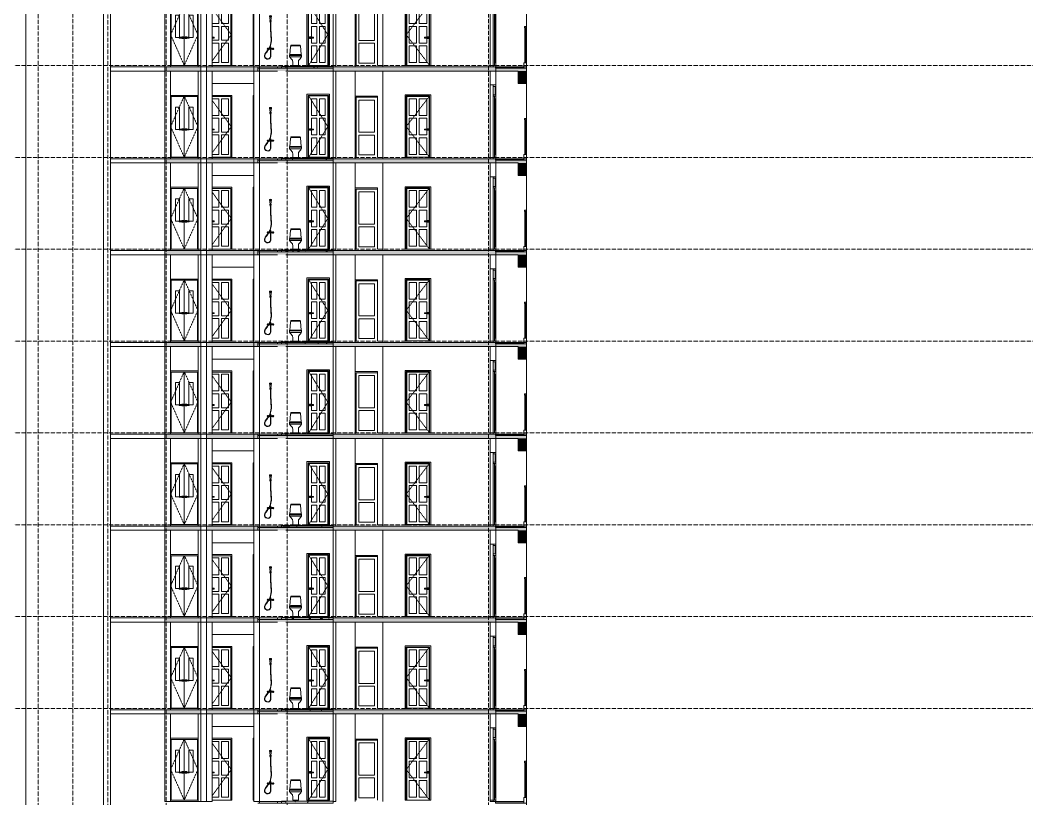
# Model space of a CAD drawing. Header units: millimetres. Extents: x -15601 to 112004, y -15912 to 94410.
# Drawn here: x 22801 to 58988, y 38450 to 66430 of the extents above; entities that cross this region are included whole.
import ezdxf

# ---------------------------------------------------------------- set-up
doc = ezdxf.new("R2010")
doc.units = ezdxf.units.MM
doc.linetypes.add('Dash 1_16_', pattern=[3.175, 1.5875, -1.5875])
doc.linetypes.add('Grid Line', pattern=[4.2, 3, -0.6, 0, -0.6])
for name, color, linetype, lineweight in [('A-DOOR', 31, 'Continuous', 5), ('A-FLOR-HRAL', 41, 'Continuous', 5), ('A-FLOR-MCUT', 3, 'Continuous', 9), ('CUA', 31, 'Continuous', 9), ('NET CAT', 3, 'Continuous', 5), ('NET CATConcrete', 3, 'Continuous', 5), ('NET THAY 1', 41, 'Continuous', 5), ('NET THAY 2', 55, 'Continuous', 5), ('NET-CAT', 3, 'Continuous', 15), ('NET-THAY', 2, 'Continuous', 9), ('THIET-BI', 44, 'Continuous', 5), ('TRUC', 225, 'Continuous', 5)]:
    doc.layers.add(name, color=color, linetype=linetype, lineweight=lineweight)

# ---------------------------------------------------------------- blocks, each defined once
blk = doc.blocks.new('X-SEN - X-SEN-1365543-B-B')
at = {"layer": 'THIET-BI'}
for p, q in [((31789, 23519), (31763, 23684)), ((31787, 23515), (31779, 23522)), ((31812, 23519), (31838, 23684)), ((31813, 23515), (31822, 23522)), ((31779, 23478), (31787, 23497)), ((31792, 23515), (31787, 23515)), ((31787, 23497), (31792, 23497)), ((31789, 23515), (31789, 23519)), ((31791, 23463), (31791, 23493)), ((31810, 23463), (31791, 23463)), ((31810, 23458), (31791, 23458)), ((31792, 23497), (31792, 23515)), ((31792, 23458), (31792, 23451)), ((31806, 23458), (31795, 23458)), ((31795, 23448), (31806, 23448)), ((31809, 23515), (31813, 23515)), ((31809, 23497), (31809, 23515)), ((31810, 23497), (31809, 23497)), ((31813, 23497), (31809, 23497)), ((31809, 23451), (31809, 23458)), ((31810, 23492), (31810, 23463)), ((31812, 23515), (31812, 23519)), ((31822, 23478), (31813, 23497)), ((31746, 22515), (31726, 22515)), ((31726, 22485), (31728, 22485)), ((31742, 22485), (31875, 22485)), ((31771, 22515), (31760, 22515)), ((31778, 22500), (31782, 22532)), ((31787, 22565), (31791, 22537)), ((31814, 22565), (31787, 22565)), ((31787, 22536), (31815, 22536)), ((31790, 22480), (31790, 22485)), ((31810, 22480), (31790, 22480)), ((31791, 22537), (31810, 22537)), ((31791, 22493), (31791, 22499)), ((31791, 22478), (31791, 22480)), ((31809, 22478), (31791, 22478)), ((31809, 22571), (31792, 22571)), ((31792, 22471), (31792, 22467)), ((31793, 22473), (31793, 22478)), ((31806, 22474), (31795, 22474)), ((31795, 22214), (31795, 22464)), ((31795, 22464), (31806, 22464)), ((31807, 22214), (31807, 22464)), ((31808, 22473), (31808, 22478)), ((31809, 22480), (31809, 22478)), ((31809, 22467), (31809, 22471)), ((31810, 22537), (31814, 22565)), ((31810, 22485), (31810, 22480)), ((31811, 22499), (31811, 22493)), ((31823, 22500), (31820, 22532)), ((31831, 22515), (31875, 22515))]:
    blk.add_line(p, q, dxfattribs=at)
for centre in [(31711, 22500), (31891, 22499)]:
    blk.add_circle(centre, 17.5, dxfattribs=at)
for centre, radius, start, end in [((31768, 23685), 5, 108.7976, 188.8168), ((31771, 23668), 5, 107.228, 188.8168), ((31800, 23590), 105, 71.2024, 108.7976), ((31800, 23573), 105, 72.772, 107.228), ((31800, 23535), 105, 73.5834, 106.4166), ((31782, 23518), 5, 90, 166.0233), ((31800, 23412), 112, 96.2592, 99.4635), ((31800, 23412), 112, 80.5365, 83.7408), ((31819, 23518), 5, 13.9767, 90), ((31830, 23668), 5, 351.1832, 72.772), ((31833, 23685), 5, 351.1832, 71.2024), ((31854, 23500), 79.5, 166.0233, 193.9767), ((31782, 23482), 5, 193.9767, 270), ((31800, 23562), 87, 257.7383, 263.6304), ((31813, 23506), 26.9, 160.7055, 199.2945), ((31800, 23541), 24.6, 242.0733, 297.9267), ((31840, 23484), 50.3, 164.5928, 189.39), ((31791, 23462), 1, 90, 148.0246), ((31793, 23461), 3.83, 148.0246, 211.9754), ((31791, 23459), 1, 211.9754, 270), ((31788, 23461), 3.83, 319.2845, 40.7155), ((31800, 23537), 24.6, 249.6997, 290.3003), ((31795, 23451), 3, 180, 270), ((31798, 23461), 3.83, 139.2845, 220.7155), ((31803, 23461), 3.83, 319.2845, 40.7155), ((31806, 23451), 3, 270, 0), ((31761, 23484), 50.3, 350.61, 15.4072), ((31813, 23461), 3.83, 139.2845, 220.7155), ((31800, 23562), 87, 276.3696, 282.2617), ((31810, 23462), 1, 31.9754, 90), ((31810, 23459), 1, 270, 328.0246), ((31808, 23461), 3.83, 328.0246, 31.9754), ((31788, 23506), 26.9, 340.7055, 19.2945), ((31819, 23482), 5, 270, 346.0233), ((31747, 23500), 79.5, 346.0233, 13.9767), ((31681, 22517), 14.3, 290.1929, 9.8071), ((31711, 22500), 25, 171.5328, 188.4672), ((31681, 22483), 14.3, 350.1929, 69.8071), ((31711, 22500), 25, 111.5328, 128.4672), ((31711, 22500), 25, 231.5328, 248.4672), ((31711, 22534), 14.3, 230.1929, 309.8071), ((31711, 22466), 14.3, 50.1929, 129.8071), ((31711, 22500), 25, 51.5328, 68.4672), ((31711, 22500), 25, 291.5328, 308.4672), ((31740, 22517), 14.3, 170.1929, 249.8071), ((31740, 22483), 14.3, 110.1929, 189.8071), ((31711, 22500), 25, 351.5328, 8.4672), ((31771, 22525), 10, 270, 353.5952), ((31978, 22462), 207, 162.721, 173.5963), ((31800, 22484), 26.7, 144.2598, 178.1102), ((31801, 22451), 54.2, 65.3342, 114.6658), ((31787, 22531), 5, 90, 172.7671), ((31792, 22566), 5, 90, 189.6096), ((31795, 22471), 3, 90, 180), ((31795, 22467), 3, 180, 270), ((31806, 22471), 3, 0, 90), ((31806, 22467), 3, 270, 0), ((31809, 22566), 5, 350.3904, 90), ((31815, 22531), 5, 7.2329, 90), ((31831, 22525), 10, 186.4048, 270), ((31623, 22462), 207, 6.4037, 17.279), ((31802, 22484), 27.1, 3.302, 36.8899), ((31861, 22516), 14.3, 290.1929, 9.8071), ((31891, 22499), 25, 171.5328, 188.4672), ((31861, 22482), 14.3, 350.1929, 69.8071), ((31891, 22499), 25, 111.5328, 128.4672), ((31891, 22499), 25, 231.5328, 248.4672), ((31891, 22533), 14.3, 230.1929, 309.8071), ((31891, 22465), 14.3, 50.1929, 129.8071), ((31891, 22499), 25, 51.5328, 68.4672), ((31891, 22499), 25, 291.5328, 308.4672), ((31920, 22516), 14.3, 170.1929, 249.8071), ((31920, 22482), 14.3, 110.1929, 189.8071), ((31891, 22499), 25, 351.5328, 8.4672), ((31700, 22244), 117, 150.1577, 318.9711), ((31700, 22244), 105, 150.1577, 318.9711), ((31736, 22214), 59, 318.6054, 359.9879), ((31736, 22214), 71, 318.6668, 359.9899)]:
    blk.add_arc(centre, radius, start, end, dxfattribs=at)
for centre, major_axis, ratio in [((31800, 23659), (30.2, 0), 0.492288), ((31800, 23657), (26.8, 0.5), 0.480422), ((31801, 22493), (10, 0), 0.102577)]:
    blk.add_ellipse(centre, major_axis=major_axis, ratio=ratio, dxfattribs=at)
blk.add_ellipse((31801, 22499), major_axis=(10, 0), ratio=0.102577, start_param=0, end_param=3.141593, dxfattribs=at)
for points, knots in [([(31795, 23448), (31795, 23429), (31795, 23410), (31795, 23372), (31796, 23353), (31796, 23320), (31797, 23306), (31797, 23281), (31798, 23269), (31799, 23246), (31799, 23235), (31801, 23201), (31802, 23178), (31807, 23110), (31810, 23064), (31814, 23002), (31814, 22985), (31816, 22954), (31817, 22940), (31818, 22913), (31818, 22901), (31819, 22876), (31819, 22864), (31820, 22827), (31820, 22802), (31818, 22763), (31817, 22748), (31814, 22722), (31812, 22710), (31809, 22689), (31807, 22679), (31803, 22659), (31800, 22649), (31793, 22620), (31786, 22601), (31775, 22572), (31771, 22563), (31759, 22536), (31749, 22519), (31734, 22494), (31728, 22486), (31717, 22470), (31711, 22462), (31698, 22446), (31691, 22438), (31675, 22418), (31665, 22406), (31652, 22390), (31648, 22385), (31642, 22377), (31640, 22373), (31635, 22367), (31634, 22364), (31629, 22357), (31626, 22352), (31620, 22342), (31617, 22337), (31609, 22322), (31604, 22312), (31599, 22302)], [10.763393, 10.763393, 10.763393, 10.763393, 67.877121, 67.877121, 124.65304, 124.65304, 166.69513, 166.69513, 200.930722, 200.930722, 235.166314, 235.166314, 303.637498, 303.637498, 440.579865, 440.579865, 490.560181, 490.560181, 533.538778, 533.538778, 570.662893, 570.662893, 607.787008, 607.787008, 682.035238, 682.035238, 727.0732, 727.0732, 763.128626, 763.128626, 793.90814, 793.90814, 824.687653, 824.687653, 886.24668, 886.24668, 916.453467, 916.453467, 976.867041, 976.867041, 1006.423841, 1006.423841, 1037.610174, 1037.610174, 1068.796507, 1068.796507, 1114.385518, 1114.385518, 1131.259849, 1131.259849, 1144.761911, 1144.761911, 1153.292739, 1153.292739, 1170.354396, 1170.354396, 1187.416052, 1187.416052, 1220.589637, 1220.589637, 1220.589637, 1220.589637]), ([(31807, 23448), (31807, 23392), (31809, 23206), (31834, 22948), (31832, 22670), (31756, 22483), (31653, 22380), (31620, 22317), (31609, 22297)], [10.839785, 10.839785, 10.839785, 10.839785, 179.867982, 569.802437, 788.393473, 1006.975964, 1153.38591, 1220.589637, 1220.589637, 1220.589637, 1220.589637])]:
    blk.add_open_spline(points, degree=3, knots=knots, dxfattribs=at)
blk = doc.blocks.new('X-XI1 - X-XI-1384147-B-B')
at = {"layer": 'THIET-BI'}
for p, q in [((32524, 22567), (32499, 22293)), ((32524, 22567), (32499, 22293)), ((32514, 22585), (32514, 22570)), ((32514, 22585), (32514, 22570)), ((32526, 22588), (32517, 22588)), ((32526, 22588), (32517, 22588)), ((32517, 22567), (32524, 22567)), ((32517, 22567), (32524, 22567)), ((32528, 22605), (32524, 22567)), ((32524, 22567), (32526, 22588)), ((32528, 22605), (32526, 22588)), ((32529, 22625), (32528, 22622)), ((32529, 22625), (32528, 22622)), ((32528, 22622), (32528, 22618)), ((32528, 22622), (32528, 22618)), ((32528, 22618), (32529, 22614)), ((32528, 22618), (32529, 22614)), ((32529, 22608), (32528, 22605)), ((32529, 22608), (32528, 22605)), ((32530, 22628), (32529, 22625)), ((32530, 22628), (32529, 22625)), ((32529, 22614), (32530, 22612)), ((32529, 22614), (32530, 22612)), ((32530, 22612), (32529, 22608)), ((32530, 22612), (32529, 22608)), ((32532, 22631), (32530, 22628)), ((32532, 22631), (32530, 22628)), ((32530, 22612), (32701, 22612)), ((32535, 22634), (32532, 22631)), ((32535, 22634), (32532, 22631)), ((32538, 22635), (32535, 22634)), ((32538, 22635), (32535, 22634)), ((32863, 22635), (32538, 22635)), ((32863, 22635), (32538, 22635)), ((32701, 22612), (32871, 22612)), ((32867, 22633), (32863, 22635)), ((32867, 22633), (32863, 22635)), ((32869, 22631), (32867, 22633)), ((32869, 22631), (32867, 22633)), ((32871, 22628), (32869, 22631)), ((32871, 22628), (32869, 22631)), ((32872, 22625), (32871, 22628)), ((32872, 22625), (32871, 22628)), ((32871, 22612), (32872, 22614)), ((32871, 22612), (32872, 22614)), ((32872, 22610), (32871, 22612)), ((32872, 22610), (32871, 22612)), ((32873, 22621), (32872, 22625)), ((32873, 22621), (32872, 22625)), ((32872, 22614), (32873, 22617)), ((32872, 22614), (32873, 22617)), ((32872, 22608), (32872, 22610)), ((32872, 22608), (32872, 22610)), ((32873, 22607), (32872, 22608)), ((32873, 22607), (32872, 22608)), ((32873, 22617), (32873, 22621)), ((32873, 22617), (32873, 22621)), ((32873, 22605), (32873, 22607)), ((32873, 22605), (32873, 22607)), ((32902, 22293), (32873, 22605)), ((32902, 22293), (32873, 22605)), ((32491, 22262), (32487, 22256)), ((32491, 22262), (32487, 22256)), ((32487, 22256), (32487, 22213)), ((32487, 22256), (32487, 22213)), ((32487, 22213), (32491, 22206)), ((32487, 22213), (32491, 22206)), ((32489, 22283), (32488, 22278)), ((32489, 22283), (32488, 22278)), ((32488, 22278), (32488, 22275)), ((32488, 22278), (32488, 22275)), ((32488, 22275), (32488, 22272)), ((32488, 22275), (32488, 22272)), ((32488, 22272), (32489, 22269)), ((32488, 22272), (32489, 22269)), ((32491, 22286), (32489, 22283)), ((32491, 22286), (32489, 22283)), ((32489, 22269), (32491, 22262)), ((32489, 22269), (32491, 22262)), ((32493, 22289), (32491, 22286)), ((32493, 22289), (32491, 22286)), ((32491, 22206), (32495, 22199)), ((32491, 22206), (32495, 22199)), ((32496, 22291), (32493, 22289)), ((32496, 22291), (32493, 22289)), ((32495, 22199), (32516, 22170)), ((32495, 22199), (32516, 22170)), ((32499, 22293), (32496, 22291)), ((32499, 22293), (32496, 22291)), ((32701, 22208), (32497, 22208)), ((32701, 22261), (32500, 22261)), ((32527, 22290), (32507, 22290)), ((32516, 22170), (32539, 22142)), ((32516, 22170), (32539, 22142)), ((32522, 22263), (32537, 22264)), ((32701, 22281), (32527, 22279)), ((32701, 22295), (32532, 22295)), ((32537, 22264), (32557, 22264)), ((32538, 22261), (32537, 22263)), ((32539, 22142), (32563, 22116)), ((32539, 22142), (32563, 22116)), ((32701, 22265), (32557, 22264)), ((32557, 22264), (32557, 22261)), ((32563, 22116), (32588, 22091)), ((32563, 22116), (32588, 22091)), ((32588, 22091), (32593, 22083)), ((32588, 22091), (32593, 22083)), ((32593, 22083), (32596, 22074)), ((32593, 22083), (32596, 22074)), ((32599, 22267), (32601, 22280)), ((32602, 22265), (32599, 22267)), ((32600, 22285), (32605, 22295)), ((32601, 22280), (32600, 22285)), ((32869, 22295), (32701, 22295)), ((32874, 22279), (32701, 22281)), ((32844, 22264), (32701, 22265)), ((32901, 22261), (32701, 22261)), ((32904, 22208), (32701, 22208)), ((32801, 22285), (32796, 22295)), ((32799, 22265), (32802, 22267)), ((32800, 22280), (32801, 22285)), ((32802, 22267), (32800, 22280)), ((32805, 22074), (32806, 22078)), ((32805, 22074), (32806, 22078)), ((32806, 22078), (32808, 22083)), ((32806, 22078), (32808, 22083)), ((32808, 22083), (32810, 22087)), ((32808, 22083), (32810, 22087)), ((32810, 22087), (32813, 22091)), ((32810, 22087), (32813, 22091)), ((32813, 22091), (32839, 22117)), ((32813, 22091), (32839, 22117)), ((32839, 22117), (32862, 22142)), ((32839, 22117), (32862, 22142)), ((32864, 22264), (32844, 22264)), ((32844, 22264), (32844, 22261)), ((32862, 22142), (32885, 22171)), ((32862, 22142), (32885, 22171)), ((32863, 22261), (32864, 22263)), ((32879, 22263), (32864, 22264)), ((32874, 22290), (32894, 22290)), ((32885, 22171), (32906, 22199)), ((32885, 22171), (32906, 22199)), ((32906, 22291), (32902, 22293)), ((32906, 22291), (32902, 22293)), ((32908, 22288), (32906, 22291)), ((32908, 22288), (32906, 22291)), ((32906, 22199), (32914, 22213)), ((32906, 22199), (32914, 22213)), ((32910, 22286), (32908, 22288)), ((32910, 22286), (32908, 22288)), ((32912, 22283), (32910, 22286)), ((32912, 22283), (32910, 22286)), ((32910, 22262), (32913, 22269)), ((32910, 22262), (32913, 22269)), ((32914, 22256), (32910, 22262)), ((32914, 22256), (32910, 22262)), ((32913, 22279), (32912, 22283)), ((32913, 22279), (32912, 22283)), ((32913, 22275), (32913, 22279)), ((32913, 22275), (32913, 22279)), ((32913, 22272), (32913, 22275)), ((32913, 22272), (32913, 22275)), ((32913, 22269), (32913, 22272)), ((32913, 22269), (32913, 22272)), ((32914, 22213), (32914, 22256)), ((32914, 22213), (32914, 22256)), ((32596, 22074), (32598, 22030)), ((32596, 22074), (32598, 22030)), ((32598, 22030), (32599, 21987)), ((32598, 22030), (32599, 21987)), ((32599, 21943), (32598, 21900)), ((32599, 21943), (32598, 21900)), ((32598, 21900), (32803, 21900)), ((32598, 21900), (32803, 21900)), ((32598, 21900), (32803, 21900)), ((32599, 21987), (32599, 21943)), ((32599, 21987), (32599, 21943)), ((32802, 21987), (32803, 22031)), ((32802, 21987), (32803, 22031)), ((32802, 21943), (32802, 21987)), ((32802, 21943), (32802, 21987)), ((32803, 21900), (32802, 21943)), ((32803, 21900), (32802, 21943)), ((32803, 22031), (32805, 22074)), ((32803, 22031), (32805, 22074))]:
    blk.add_line(p, q, dxfattribs=at)
for centre, radius, start, end in [((32517, 22585), 3.03, 90, 180), ((32517, 22585), 3.03, 90, 180), ((32517, 22570), 3.03, 180, 270), ((32517, 22570), 3.03, 180, 270), ((32500, 22288), 26.6, 247.7136, 270), ((32497, 22196), 12.7, 90, 123.1622), ((32507, 22308), 17.6, 239.7345, 270), ((32536, 22266), 17, 144.245, 177.8761), ((32522, 22267), 3.33, 177.8761, 267.5906), ((32530, 22271), 9.33, 107.3847, 144.245), ((32398, 22324), 133, 342.3805, 345.7034), ((32528, 22283), 3.51, 162.3805, 244.9136), ((32532, 22290), 4.93, 90, 165.7034), ((32869, 22290), 4.93, 14.2966, 90), ((33003, 22324), 133, 194.2966, 197.6195), ((32873, 22283), 3.51, 295.0864, 17.6195), ((32871, 22271), 9.33, 35.755, 72.6153), ((32865, 22266), 17, 2.1239, 35.755), ((32879, 22267), 3.33, 272.4094, 2.1239), ((32894, 22308), 17.6, 270, 300.2193), ((32901, 22288), 26.6, 270, 292.2864), ((32904, 22196), 12.7, 56.7458, 90)]:
    blk.add_arc(centre, radius, start, end, dxfattribs=at)
blk = doc.blocks.new('CUA 2 CANH MO KHUNG NHOM - 1 - 1000-1384106-B-B')
at = {"layer": 'A-DOOR'}
for p, q in [((28700, 83486), (28700, 81305)), ((28701, 83486), (28701, 81305)), ((28381, 82305), (28381, 83105)), ((28381, 83105), (28531, 83105)), ((28531, 83105), (28531, 82315)), ((28870, 82315), (28870, 83105)), ((28870, 83105), (29020, 83105)), ((29020, 83105), (29020, 82305)), ((28520, 82305), (28381, 82305)), ((29020, 82305), (28881, 82305)), ((28700, 81305), (28231, 81305)), ((28701, 81305), (29171, 81305))]:
    blk.add_line(p, q, dxfattribs=at)
at = {"layer": 'CUA', "lineweight": 5}
for p, q in [((29201, 83526), (28201, 83526)), ((28231, 83486), (28231, 81300)), ((28231, 83486), (29171, 83486)), ((29171, 83486), (29171, 81300)), ((28520, 82315), (28655, 82315)), ((28520, 82315), (28520, 82285)), ((28655, 82285), (28520, 82285)), ((28613, 82328), (28613, 82315)), ((28668, 82328), (28613, 82328)), ((28613, 82285), (28613, 82273)), ((28613, 82273), (28668, 82273)), ((28655, 82285), (28655, 82315)), ((28668, 82273), (28668, 82328)), ((28789, 82328), (28734, 82328)), ((28734, 82328), (28734, 82273)), ((28734, 82273), (28789, 82273)), ((28746, 82315), (28881, 82315)), ((28746, 82315), (28746, 82285)), ((28881, 82285), (28746, 82285)), ((28789, 82315), (28789, 82328)), ((28789, 82273), (28789, 82285)), ((28881, 82285), (28881, 82315)), ((28231, 81300), (28201, 81300)), ((29201, 81300), (29171, 81300))]:
    blk.add_line(p, q, dxfattribs=at)
at = {"layer": 'CUA', "linetype": 'Dash 1_16_', "lineweight": 5}
for p, q in [((28692, 83486), (28231, 82448)), ((28709, 83486), (29171, 82448)), ((28231, 82362), (28700, 81305)), ((29171, 82362), (28701, 81305))]:
    blk.add_line(p, q, dxfattribs=at)
blk = doc.blocks.new('CUA VAO CAN HO - Type 1-1365711-B-B')
at = {"layer": 'A-DOOR'}
for p, q in [((29701, 24005), (29940, 24005)), ((29940, 24005), (29940, 23405)), ((30040, 23405), (30040, 24005)), ((30040, 24005), (30290, 24005)), ((30290, 24005), (30290, 23405)), ((29940, 23405), (29701, 23405)), ((29701, 23305), (29940, 23305)), ((29940, 23305), (29940, 22805)), ((30290, 23405), (30040, 23405)), ((30040, 22805), (30040, 23305)), ((30040, 23305), (30290, 23305)), ((30290, 23305), (30290, 22805)), ((29940, 22805), (29701, 22805)), ((30290, 22805), (30040, 22805)), ((29701, 22705), (29940, 22705)), ((29940, 22705), (29940, 22005)), ((30040, 22005), (30040, 22705)), ((30040, 22705), (30290, 22705)), ((30290, 22705), (30290, 22005)), ((29940, 22005), (29701, 22005)), ((30371, 21905), (29701, 21905)), ((30290, 22005), (30040, 22005))]:
    blk.add_line(p, q, dxfattribs=at)
at = {"layer": 'CUA', "lineweight": 5}
for p, q in [((30411, 24126), (29701, 24126)), ((29701, 24086), (30371, 24086)), ((30371, 21900), (30371, 24086)), ((30411, 21900), (30411, 24126)), ((29701, 22915), (29770, 22915)), ((29770, 22885), (29701, 22885)), ((29770, 22885), (29770, 22915)), ((30411, 21900), (30371, 21900))]:
    blk.add_line(p, q, dxfattribs=at)
at = {"layer": 'CUA', "linetype": 'Dash 1_16_', "lineweight": 5}
for p, q in [((29701, 23952), (30371, 23031)), ((30371, 22979), (29701, 22058))]:
    blk.add_line(p, q, dxfattribs=at)
blk = doc.blocks.new('CUA PHONG NGU - Type 1-1365721-B-B')
at = {"layer": 'A-DOOR'}
for p, q in [((36779, 23405), (36779, 24005)), ((36779, 24005), (37048, 24005)), ((37048, 24005), (37048, 23405)), ((37148, 23405), (37148, 24005)), ((37148, 24005), (37417, 24005)), ((37417, 24005), (37417, 23405)), ((37048, 23405), (36779, 23405)), ((36779, 22705), (36779, 23305)), ((36779, 23305), (37048, 23305)), ((37048, 23305), (37048, 22705)), ((37417, 23405), (37148, 23405)), ((37148, 22705), (37148, 23305)), ((37148, 23305), (37417, 23305)), ((37417, 23305), (37417, 22915)), ((37417, 22885), (37417, 22705)), ((37048, 22705), (36779, 22705)), ((36779, 22005), (36779, 22605)), ((36779, 22605), (37048, 22605)), ((37048, 22605), (37048, 22005)), ((37417, 22705), (37148, 22705)), ((37148, 22005), (37148, 22605)), ((37148, 22605), (37417, 22605)), ((37417, 22605), (37417, 22005)), ((36698, 21905), (37498, 21905)), ((37048, 22005), (36779, 22005)), ((37417, 22005), (37148, 22005))]:
    blk.add_line(p, q, dxfattribs=at)
at = {"layer": 'CUA', "lineweight": 5}
for p, q in [((36638, 24146), (37558, 24146)), ((36638, 21900), (36638, 24146)), ((36698, 24086), (36678, 24106)), ((36678, 24106), (36678, 21900)), ((36678, 24106), (37518, 24106)), ((36698, 24086), (36698, 21900)), ((37498, 24086), (36698, 24086)), ((37498, 24086), (37518, 24106)), ((37498, 21900), (37498, 24086)), ((37518, 24106), (37518, 21900)), ((37558, 24146), (37558, 21900)), ((37337, 22915), (37472, 22915)), ((37337, 22915), (37337, 22885)), ((37472, 22885), (37337, 22885)), ((37430, 22928), (37430, 22915)), ((37485, 22928), (37430, 22928)), ((37430, 22885), (37430, 22873)), ((37430, 22873), (37485, 22873)), ((37472, 22885), (37472, 22915)), ((37485, 22873), (37485, 22928)), ((36678, 21900), (36638, 21900)), ((36698, 21900), (36678, 21900)), ((37518, 21900), (37498, 21900)), ((37558, 21900), (37518, 21900))]:
    blk.add_line(p, q, dxfattribs=at)
at = {"layer": 'CUA', "linetype": 'Dash 1_16_', "lineweight": 5}
for p, q in [((37498, 24080), (36698, 23030)), ((36698, 22980), (37498, 21930))]:
    blk.add_line(p, q, dxfattribs=at)
blk = doc.blocks.new('CUA VAO CAN HO - Type 1-V215-B-B')
at = {"layer": 'CUA', "lineweight": 5}
for p, q in [((31201, 24126), (31181, 24126)), ((31181, 21900), (31181, 24126)), ((31201, 21900), (31181, 21900))]:
    blk.add_line(p, q, dxfattribs=at)
blk = doc.blocks.new('CUA LO GIA - DB6-1834141-B-B')
at = {"layer": 'CUA'}
for p, q in [((39801, 24500), (39801, 24450)), ((39901, 24500), (39801, 24500)), ((39801, 24450), (39901, 24450)), ((39801, 24150), (39801, 24450)), ((39891, 24450), (39881, 24450)), ((39881, 24450), (39881, 24150)), ((39891, 24150), (39891, 24450)), ((39901, 24450), (39901, 24500)), ((39901, 24150), (39901, 24450)), ((39901, 24150), (39801, 24150)), ((39801, 24150), (39801, 24100)), ((39801, 24100), (39901, 24100)), ((39801, 24100), (39801, 21900)), ((39901, 24100), (39851, 24100)), ((39851, 24100), (39851, 24000)), ((39851, 24000), (39901, 24000)), ((39851, 24000), (39851, 22000)), ((39881, 24150), (39891, 24150)), ((39891, 24000), (39881, 24000)), ((39881, 24000), (39881, 22000)), ((39891, 22000), (39891, 24000)), ((39901, 24100), (39901, 24150)), ((39901, 24000), (39901, 24100)), ((39901, 24000), (39901, 22000)), ((39801, 21900), (39801, 21850)), ((39901, 21900), (39801, 21900)), ((39801, 21850), (39901, 21850)), ((39901, 22000), (39851, 22000)), ((39851, 22000), (39851, 21900)), ((39851, 21900), (39901, 21900)), ((39881, 22000), (39891, 22000)), ((39901, 21900), (39901, 22000)), ((39901, 21850), (39901, 21900))]:
    blk.add_line(p, q, dxfattribs=at)
blk = doc.blocks.new('CUA WC - Type 1-1365096-B-B')
at = {"layer": 'A-DOOR'}
for p, q in [((33860, 24105), (33172, 24105)), ((33172, 24105), (33172, 21905)), ((33272, 23405), (33272, 24005)), ((33272, 24005), (33466, 24005)), ((33466, 24005), (33466, 23405)), ((33566, 23405), (33566, 24005)), ((33566, 24005), (33760, 24005)), ((33760, 24005), (33760, 23405)), ((33860, 21905), (33860, 24105)), ((33466, 23405), (33272, 23405)), ((33272, 22915), (33272, 23305)), ((33466, 23305), (33272, 23305)), ((33466, 23305), (33466, 22705)), ((33760, 23405), (33566, 23405)), ((33566, 22705), (33566, 23305)), ((33760, 23305), (33566, 23305)), ((33760, 23305), (33760, 22705)), ((33272, 22705), (33272, 22885)), ((33466, 22705), (33272, 22705)), ((33272, 22005), (33272, 22605)), ((33272, 22605), (33466, 22605)), ((33466, 22605), (33466, 22005)), ((33760, 22705), (33566, 22705)), ((33566, 22005), (33566, 22605)), ((33566, 22605), (33760, 22605)), ((33760, 22605), (33760, 22005)), ((33172, 21905), (33860, 21905)), ((33466, 22005), (33272, 22005)), ((33760, 22005), (33566, 22005))]:
    blk.add_line(p, q, dxfattribs=at)
at = {"layer": 'CUA', "lineweight": 5}
for p, q in [((33111, 24166), (33921, 24166)), ((33111, 21900), (33111, 24166)), ((33151, 24126), (33881, 24126)), ((33151, 24126), (33171, 24106)), ((33151, 21900), (33151, 24126)), ((33171, 24106), (33171, 21900)), ((33861, 24106), (33171, 24106)), ((33881, 24126), (33861, 24106)), ((33861, 21900), (33861, 24106)), ((33881, 21900), (33881, 24126)), ((33921, 24166), (33921, 21900)), ((33259, 22928), (33204, 22928)), ((33204, 22928), (33204, 22873)), ((33204, 22873), (33259, 22873)), ((33217, 22915), (33352, 22915)), ((33217, 22915), (33217, 22885)), ((33352, 22885), (33217, 22885)), ((33259, 22915), (33259, 22928)), ((33259, 22873), (33259, 22885)), ((33352, 22885), (33352, 22915)), ((33151, 21900), (33111, 21900)), ((33171, 21900), (33151, 21900)), ((33191, 21905), (33191, 21900)), ((33841, 21900), (33841, 21905)), ((33881, 21900), (33861, 21900)), ((33921, 21900), (33881, 21900))]:
    blk.add_line(p, q, dxfattribs=at)
at = {"layer": 'CUA', "linetype": 'Dash 1_16_', "lineweight": 5}
for p, q in [((33172, 24105), (33206, 24051)), ((33860, 23005), (33172, 24105)), ((33860, 23005), (33172, 21905)), ((33856, 23011), (33860, 23005))]:
    blk.add_line(p, q, dxfattribs=at)
blk = doc.blocks.new('Railing - Railing-1915061-B-B')
at = {"layer": 'A-FLOR-HRAL'}
for p, q in [((40976, 23300), (40926, 23300)), ((40926, 23300), (40926, 23250)), ((40926, 23250), (40976, 23250)), ((40976, 23250), (40976, 23300))]:
    blk.add_line(p, q, dxfattribs=at)
blk = doc.blocks.new('CUA SAN PHOI LUA1 - CUA SAN PHOI LUA 800-1384256-B-B')
at = {"layer": 'CUA'}
for p, q in [((34881, 21900), (34881, 24060)), ((34881, 24060), (35641, 24060)), ((34981, 22800), (34981, 23960)), ((34981, 23960), (35541, 23960)), ((35541, 23960), (35541, 22800)), ((35541, 22800), (34981, 22800)), ((34981, 22700), (35541, 22700)), ((34981, 21990), (34981, 22700)), ((35541, 22700), (35541, 21990)), ((35541, 21990), (34981, 21990))]:
    blk.add_line(p, q, dxfattribs=at)
blk = doc.blocks.new('Railing - 25mm-V216-B-B')
at = {"layer": 'NET THAY 2'}
for p, q in [((40938, 22000), (40938, 23250)), ((40963, 22000), (40963, 23250))]:
    blk.add_line(p, q, dxfattribs=at)
blk = doc.blocks.new('A$C400E6A8B')
at = {"layer": 'NET CAT', "lineweight": 9}
h = blk.add_hatch(color=7, dxfattribs=at)
h.paths.add_polyline_path([(-11500, 3100), (-9650, 3100), (-9650, 3250), (-11500, 3250)], flags=0)
h.paths.add_polyline_path([(-1100, 3100), (-1100, 3250), (-6950, 3250), (-6950, 3100), (-2807, 3100)], flags=0)
h.paths.add_polyline_path([(-11700, 3100), (-11700, 3250), (-13000, 3250), (-13000, 3100)], flags=0)
blk.add_hatch(color=7, dxfattribs=at).paths.add_polyline_path([(0, 3100), (0, 3200), (-1100, 3200), (-1100, 3100)], flags=0)
at = {"layer": 'NET CATConcrete'}
blk.add_hatch(color=256, dxfattribs=at).paths.add_polyline_path([(0, 2650), (0, 3100), (-300, 3100), (-300, 2650)], flags=0)
at = {"layer": 'NET-THAY'}
blk.add_hatch(color=7, dxfattribs=at).paths.add_polyline_path([(-6950, 3100), (-6950, 3200), (-9650, 3200), (-9650, 3100), (-8650, 3100)], flags=0)
h = blk.add_hatch(dxfattribs=at)
h.set_pattern_fill('FP_10', style=0, pattern_type=2)
h.set_pattern_definition([(0, (461.55, 18500), (812.8, 203.2), [67.056, -542.544, 67.056, -542.544, -3251.2]), (0, (461.55, 18500), (812.8, 203.2), [-1219.2, 67.056, -1152.144, 67.056, -542.544, -1422.4]), (0, (461.55, 18500), (812.8, 203.2), [-3048, 67.056, -339.344, 67.056, -948.944]), (120, (766.35, 18601.6), (-582.3764, 602.3054), [67.056, -542.544, 67.056, -3793.744]), (120, (766.35, 18601.6), (-582.3764, 602.3054), [-676.656, -542.544, 67.056, -1152.144, -2032]), (120, (766.35, 18601.6), (-582.3764, 602.3054), [-2438.4, 67.056, -542.544, 67.056, -1355.344]), (120, (766.35, 18601.6), (-582.3764, 602.3054), [-3115.056, -339.344, 67.056, -948.944]), (240, (867.95, 19008), (-230.4236, -805.5054), [67.056, -542.544, 67.056, -3793.744]), (240, (867.95, 19008), (-230.4236, -805.5054), [-676.656, -542.544, 67.056, -1152.144, -2032]), (240, (867.95, 19008), (-230.4236, -805.5054), [-2438.4, 67.056, -542.544, 67.056, -1355.344]), (240, (867.95, 19008), (-230.4236, -805.5054), [-3115.056, -339.344, 67.056, -948.944])])
h.paths.add_polyline_path([(-7699, -100), (-6950, -100), (-6950, -30), (-8810, -30), (-8810, -100), (-8188, -100)], flags=0)
at = {"layer": 'A-FLOR-MCUT'}
for p, q in [((-8800, -100), (-9600, -100)), ((-100, -60), (-1110, -60))]:
    blk.add_line(p, q, dxfattribs=at)
at = {"layer": 'NET CAT', "lineweight": 13}
for p, q in [((-300, 3100), (-300, 2650)), ((0, 2650), (0, 3100)), ((-300, 2650), (0, 2650)), ((-8950, -50), (-8950, -100)), ((-8650, -50), (-8950, -50)), ((-8650, -100), (-8650, -50))]:
    blk.add_line(p, q, dxfattribs=at)
at = {"layer": 'NET CATConcrete'}
for p, q in [((-9800, 2650), (-11300, 2650)), ((-8950, -100), (-8650, -100))]:
    blk.add_line(p, q, dxfattribs=at)
at = {"layer": 'NET-CAT'}
for p, q in [((-11700, 3250), (-13000, 3250)), ((-13000, 3250), (-13000, -50)), ((-13000, 3100), (-11700, 3100)), ((-12800, 3100), (-13000, 3100)), ((-12800, -50), (-12800, 3100)), ((-11700, 3100), (-11800, 3100)), ((-11800, 3100), (-11800, -50)), ((-11700, 3100), (-11700, 3250)), ((-11700, -50), (-11700, 3100)), ((-9650, 3250), (-11500, 3250)), ((-11500, 3250), (-11500, 3100)), ((-11500, 3100), (-8950, 3100)), ((-11500, 3100), (-11500, -50)), ((-11300, 3100), (-11500, 3100)), ((-11300, -50), (-11300, 3100)), ((-9800, 3250), (-9800, -50)), ((-9600, 3250), (-9800, 3250)), ((-9650, 3250), (-9650, 3100)), ((-8950, 3200), (-9650, 3200)), ((-9600, -50), (-9600, 3250)), ((-6950, 3200), (-8650, 3200)), ((-8650, 3100), (-300, 3100)), ((-1100, 3250), (-6950, 3250)), ((-6950, 3100), (-6950, 3250)), ((-6950, 3100), (-6950, -100)), ((-6850, 3100), (-6950, 3100)), ((-6850, -50), (-6850, 3100)), ((-1100, 3100), (-1300, 3100)), ((-1300, 3100), (-1300, 2600)), ((-1100, 3250), (-1100, 3100)), ((0, 3200), (-1100, 3200)), ((-1100, 2600), (-1100, 3100)), ((0, 3100), (0, 3200)), ((-1300, 2600), (-1100, 2600)), ((0, 100), (-100, 100)), ((-100, 100), (-100, -100)), ((0, -100), (0, 100)), ((-11700, -50), (-13000, -50)), ((-13000, -50), (-12800, -50)), ((-11800, -50), (-11700, -50)), ((-11310, -50), (-11500, -50)), ((-11500, -50), (-11300, -50)), ((-9650, -50), (-9800, -50)), ((-9800, -50), (-9600, -50)), ((-9600, -100), (-9650, -100)), ((-8800, -50), (-9600, -50)), ((-9600, -50), (-9600, -100)), ((-6950, -30), (-8810, -30)), ((-8810, -30), (-8810, -100)), ((-8810, -100), (-6950, -100)), ((-8800, -100), (-8800, -50)), ((-6950, -100), (-8650, -100)), ((-6950, -50), (-6850, -50)), ((-1100, 0), (-1300, 0)), ((-1300, 0), (-1300, -50)), ((-1300, -50), (-1100, -50)), ((-100, -50), (-1110, -50)), ((-1110, -50), (-1110, -100)), ((-1110, -100), (0, -100)), ((-1100, -50), (-1100, 0)), ((0, -100), (-1100, -100)), ((-100, -100), (-100, -50))]:
    blk.add_line(p, q, dxfattribs=at)
at = {"layer": 'NET-THAY'}
for p, q in [((-14950, 3250), (-13000, 3250)), ((-13000, 3250), (-14950, 3250)), ((-13000, 3100), (-14950, 3100)), ((-11700, 3250), (-11500, 3250)), ((-11500, 3100), (-11700, 3100)), ((-9600, 3250), (-8950, 3250)), ((-8650, 3250), (-6950, 3250)), ((-6160, -50), (-6160, 3100)), ((-5160, 3100), (-5160, -50)), ((-1100, 3250), (0, 3250)), ((0, 3250), (0, 3200)), ((-9800, 2650), (-11300, 2650)), ((-1300, 0), (-1300, 2600)), ((0, 2650), (0, 100)), ((-6160, 2200), (-5360, 2200)), ((-5360, 2200), (-5360, 0)), ((-11830, 0), (-12770, 0)), ((-11700, -50), (-11500, -50)), ((-10630, 0), (-11300, 0)), ((-8650, -100), (-8800, -100)), ((-7140, 0), (-7830, 0))]:
    blk.add_line(p, q, dxfattribs=at)
blk.add_blockref('Railing - 25mm-V216-B-B', (-41001, -21900))
at = {"layer": 'CUA'}
for name, p in [('CUA LO GIA - DB6-1834141-B-B', (-41001, -21900)), ('CUA 2 CANH MO KHUNG NHOM - 1 - 1000-1384106-B-B', (-41001, -81300)), ('CUA VAO CAN HO - Type 1-1365711-B-B', (-41001, -21900)), ('CUA VAO CAN HO - Type 1-V215-B-B', (-41001, -21900)), ('CUA WC - Type 1-1365096-B-B', (-41001, -21900)), ('CUA PHONG NGU - Type 1-1365721-B-B', (-41001, -21900)), ('CUA SAN PHOI LUA1 - CUA SAN PHOI LUA 800-1384256-B-B', (-41001, -21900))]:
    blk.add_blockref(name, p, dxfattribs=at)
at = {"layer": 'NET THAY 1'}
blk.add_blockref('Railing - Railing-1915061-B-B', (-41001, -21900), dxfattribs=at)
blk.add_blockref('Railing - Railing-1915061-B-B', (-41001, -21900), dxfattribs=at)
at = {"layer": 'THIET-BI'}
for name in ['X-SEN - X-SEN-1365543-B-B', 'X-XI1 - X-XI-1384147-B-B']:
    blk.add_blockref(name, (-41001, -21900), dxfattribs=at)
blk = doc.blocks.new('ALC1807-ASCENT PLAZA-KET CAU 2_rvt-1-B-B')
at = {"layer": 'NET CAT', "color": 50, "lineweight": 15}
for p, q in [((23001, -8700), (23001, 93200)), ((25801, -8700), (25801, 93200)), ((26051, -8950), (26051, 93200))]:
    blk.add_line(p, q, dxfattribs=at)

msp = doc.modelspace()

# ---------------------------------------------------------------- linework, layer by layer
at = {"layer": 'TRUC', "linetype": 'Grid Line', "ltscale": 50}
for p, q in [((23450.5, -9971.6), (23450.5, 94410.5)), ((24700.5, -8898.8), (24700.5, 94410.5)), ((25950.5, -12511.6), (25950.5, 94410.5)), ((28050.5, -11438.8), (28050.5, 94410.5)), ((32400.5, -11438.8), (32400.5, 94410.5)), ((39630.5, -8898.8), (39630.5, 94410.5)), ((41000.5, -11438.8), (41000.5, 94410.5)), ((-15600.6, 64800), (108517.8, 64800)), ((-15600.6, 61500), (108517.8, 61500)), ((-15600.6, 58200), (108517.8, 58200)), ((-15600.6, 54900), (108517.8, 54900)), ((-15600.6, 51600), (108517.8, 51600)), ((-15600.6, 48300), (108517.8, 48300)), ((-15600.6, 45000), (108517.8, 45000)), ((-15600.6, 41700), (108517.8, 41700))]:
    msp.add_line(p, q, dxfattribs=at)

# ---------------------------------------------------------------- block references
at = {"lineweight": 5}
msp.add_blockref('ALC1807-ASCENT PLAZA-KET CAU 2_rvt-1-B-B', (0, 0), dxfattribs=at)
at = {"layer": 'NET-THAY'}
for p in [(41000.5, 64800), (41000.5, 61500), (41000.5, 58200), (41000.5, 54900), (41000.5, 51600), (41000.5, 48300), (41000.5, 45000), (41000.5, 41700), (41000.5, 38400)]:
    msp.add_blockref('A$C400E6A8B', p, dxfattribs=at)

doc.saveas('drawing.dxf')
